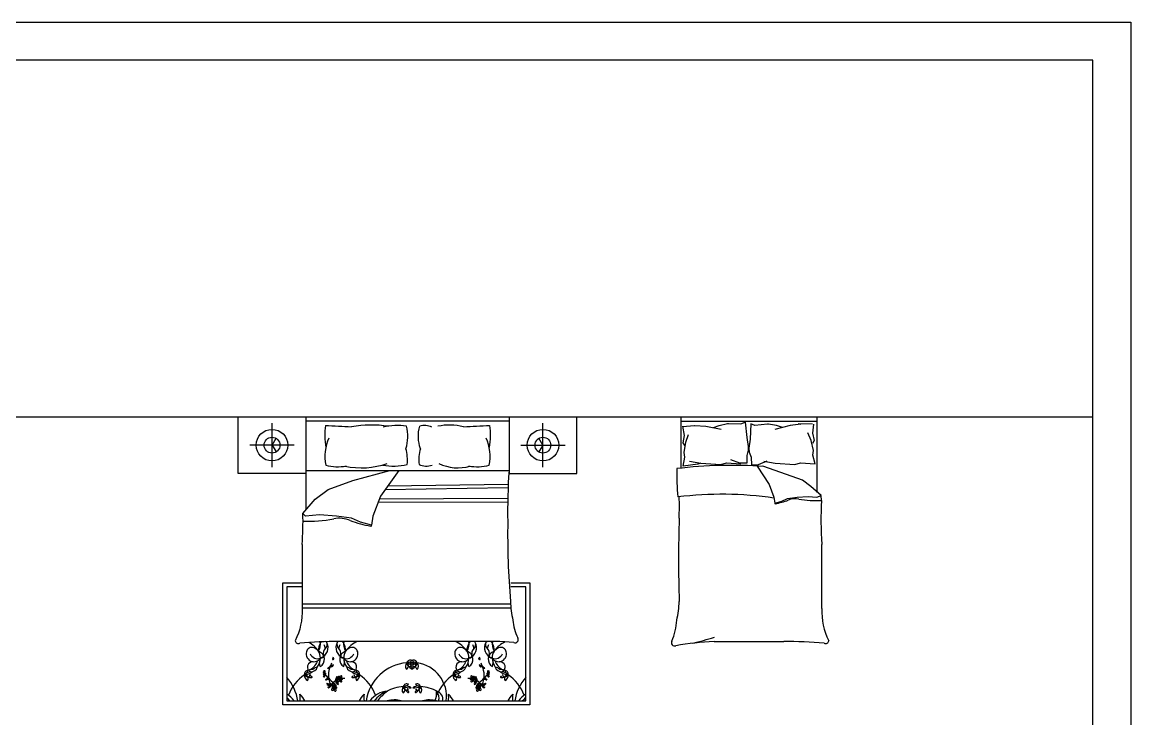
# Model space of a CAD drawing. Header units: inches. Extents: x 8.1 to 50.6, y 12.7 to 37.5.
# Drawn here: x 40.73 to 50.55, y 31.35 to 37.52 of the extents above; entities that cross this region are included whole.
import ezdxf

# ---------------------------------------------------------------- set-up
doc = ezdxf.new("R2010")
doc.units = ezdxf.units.IN
doc.header["$MEASUREMENT"] = 0
for name, color, linetype in [('02', 2, 'Continuous'), ('1', 1, 'Continuous'), ('kadrbm', 4, 'Continuous')]:
    doc.layers.add(name, color=color, linetype=linetype)

# ---------------------------------------------------------------- blocks, each defined once
blk = doc.blocks.new('kadrbm')
at = {"layer": 'kadrbm', "color": 4}
blk.add_lwpolyline([(0, 0), (0, 24.7972), (21, 24.7972), (21, 0), (0, 0)], close=True, dxfattribs=at)
blk.add_lwpolyline([(20.6631, 0.3257), (20.6631, 24.4603), (0.3369, 24.4603), (0.3369, 0.3257), (20.6631, 0.3257)], dxfattribs=at)

msp = doc.modelspace()

# ---------------------------------------------------------------- linework, layer by layer
at = {"layer": '02'}
for p, q in [((43.2407, 34.0249), (43.2407, 33.2015)), ((46.5666, 33.5702), (46.5666, 34.0249)), ((47.7666, 34.0249), (47.7666, 33.3568)), ((42.9407, 33.5789), (42.9407, 33.9709)), ((45.0407, 33.9864), (43.2407, 33.9864)), ((45.3407, 33.5789), (45.3407, 33.9709)), ((46.5666, 33.9864), (47.7666, 33.9864)), ((46.5771, 33.9417), (46.5916, 33.8618)), ((46.5772, 33.9411), (46.6847, 33.9494)), ((46.6847, 33.9494), (46.6873, 33.9489)), ((46.6873, 33.9489), (46.7833, 33.9417)), ((46.7833, 33.9417), (46.9213, 33.9163)), ((46.8523, 33.9308), (46.9031, 33.9489)), ((46.9031, 33.9489), (46.9757, 33.9671)), ((46.9757, 33.9671), (46.9838, 33.9671)), ((46.9838, 33.9671), (47.0954, 33.9635)), ((47.0954, 33.9635), (47.1317, 33.978)), ((47.1317, 33.978), (47.1462, 33.8437)), ((47.1818, 33.9624), (47.1757, 33.8274)), ((47.2189, 33.9501), (47.1818, 33.9624)), ((47.3301, 33.9607), (47.2189, 33.9501)), ((47.3382, 33.9612), (47.3301, 33.9607)), ((47.4118, 33.9476), (47.3382, 33.9612)), ((47.5318, 33.9479), (47.3957, 33.9139)), ((47.4636, 33.9327), (47.4118, 33.9476)), ((47.6271, 33.9611), (47.5318, 33.9479)), ((47.7304, 33.9603), (47.602, 33.9632)), ((47.602, 33.9632), (47.6271, 33.9611)), ((47.7376, 33.9607), (47.7281, 33.8801)), ((46.5916, 33.8618), (46.5807, 33.7965)), ((46.5807, 33.7965), (46.5953, 33.771)), ((46.5916, 33.7093), (46.6061, 33.8001)), ((46.6061, 33.8001), (46.6315, 33.8691)), ((47.1462, 33.8437), (47.1608, 33.7638)), ((47.1757, 33.8274), (47.1662, 33.7468)), ((47.7175, 33.8176), (47.6878, 33.8849)), ((47.7376, 33.7279), (47.7175, 33.8176)), ((47.7281, 33.8801), (47.743, 33.8156)), ((47.743, 33.8156), (47.7301, 33.7893)), ((43.1367, 33.7749), (42.7447, 33.7749)), ((45.1447, 33.7749), (45.5367, 33.7749)), ((46.5989, 33.6694), (46.5916, 33.7093)), ((47.1608, 33.7311), (47.1462, 33.6839)), ((47.1608, 33.7638), (47.1608, 33.7311)), ((47.1662, 33.7468), (47.1682, 33.7142)), ((47.1682, 33.7142), (47.1857, 33.668)), ((47.7329, 33.6876), (47.7376, 33.7279)), ((46.5844, 33.5895), (46.5989, 33.6694)), ((46.7123, 33.6077), (46.5844, 33.5895)), ((46.6396, 33.6325), (46.7408, 33.6158)), ((46.7408, 33.6158), (46.7123, 33.6077)), ((46.7408, 33.6158), (46.9168, 33.605)), ((46.9168, 33.605), (46.966, 33.6189)), ((46.966, 33.6189), (47.0949, 33.6088)), ((47.0845, 33.6166), (47.0056, 33.644)), ((47.1462, 33.6166), (47.0845, 33.6166)), ((47.1462, 33.6839), (47.1462, 33.6166)), ((47.1857, 33.668), (47.1899, 33.6008)), ((47.1899, 33.6008), (47.2514, 33.6046)), ((47.2514, 33.6046), (47.3285, 33.6369)), ((47.297, 33.6325), (47.3982, 33.6158)), ((47.3982, 33.6158), (47.5742, 33.605)), ((47.5742, 33.605), (47.6235, 33.6189)), ((47.6235, 33.6189), (47.7523, 33.6088)), ((47.7523, 33.6088), (47.7329, 33.6876)), ((43.2407, 33.5509), (45.0407, 33.5509)), ((43.6574, 33.4617), (43.9846, 33.5509)), ((44.0649, 33.5509), (43.9005, 33.322)), ((47.2391, 33.5885), (47.3443, 33.4254)), ((47.4999, 33.5148), (47.2905, 33.5885)), ((47.6399, 33.4643), (47.4999, 33.5148)), ((43.4387, 33.3828), (43.6574, 33.4617)), ((45.0327, 33.4262), (43.9646, 33.4113)), ((47.3443, 33.4254), (47.3871, 33.3127)), ((47.7138, 33.4099), (47.6399, 33.4643)), ((47.8068, 33.3283), (47.7138, 33.4099)), ((43.3232, 33.2977), (43.4387, 33.3828)), ((43.9005, 33.322), (43.8336, 33.1459)), ((45.0315, 33.3954), (43.9422, 33.3801)), ((47.3871, 33.3127), (47.3949, 33.2622)), ((47.5077, 33.301), (47.5932, 33.3127)), ((47.5932, 33.3127), (47.6904, 33.3205)), ((47.6904, 33.3205), (47.7682, 33.3127)), ((47.7682, 33.3127), (47.8068, 33.3283)), ((47.8088, 33.2844), (47.8068, 33.3283, 0.0972)), ((43.2139, 33.1702), (43.3232, 33.2977)), ((45.0301, 33.2702), (43.879, 33.2655)), ((45.0299, 33.301), (43.8908, 33.2965)), ((47.3949, 33.2622), (47.4571, 33.2777)), ((47.4571, 33.2777), (47.5077, 33.301)), ((43.2382, 33.1459), (43.2139, 33.1702)), ((43.3597, 33.1581), (43.2382, 33.1459)), ((43.5116, 33.1459), (43.3597, 33.1581)), ((43.6453, 33.1277), (43.5116, 33.1459)), ((43.7243, 33.0913), (43.6453, 33.1277)), ((43.8336, 33.1459), (43.8215, 33.067)), ((43.8215, 33.067), (43.7243, 33.0913)), ((43.0367, 32.5543), (43.2064, 32.5543)), ((43.0367, 31.4736), (43.0367, 32.5543)), ((43.2063, 32.5196), (43.0715, 32.5196)), ((43.0715, 32.5196), (43.0715, 31.5084)), ((45.189, 32.5196), (45.0568, 32.5196)), ((45.0574, 32.5543), (45.2238, 32.5543)), ((45.189, 31.5084), (45.189, 32.5196)), ((45.2238, 32.5543), (45.2238, 31.4736)), ((45.0572, 32.3298), (43.2061, 32.3298)), ((45.0543, 32.3672), (43.2062, 32.3672)), ((44.7497, 32.0351), (43.5317, 32.0351)), ((46.8575, 32.0351), (47.4756, 32.0351)), ((43.3671, 31.8126), (43.3605, 31.8465)), ((43.5768, 31.8126), (43.5834, 31.8465)), ((44.6837, 31.8126), (44.6771, 31.8465)), ((44.8934, 31.8126), (44.9, 31.8465)), ((45.2238, 31.4736), (43.0367, 31.4736)), ((43.0715, 31.5084), (45.189, 31.5084))]:
    msp.add_line(p, q, dxfattribs=at)
for points in [[(43.2407, 33.5249), (42.6407, 33.5249), (42.6407, 34.0249)], [(45.0407, 34.0249), (45.0407, 33.5249), (45.6407, 33.5249), (45.6407, 34.0249)], [(42.9407, 33.7749), (42.9757, 33.8356)], [(45.3407, 33.7749), (45.3057, 33.8356)], [(42.9407, 33.7749), (42.9757, 33.7143)], [(45.3407, 33.7749), (45.3057, 33.7143)]]:
    msp.add_lwpolyline(points, dxfattribs=at)
for points in [[(43.413, 33.9502, 0.074897), (43.4167, 33.7542, -0.472817)], [(44.1267, 33.7433, 0.14099), (44.1327, 33.9432, 0.235245)], [(44.2548, 33.7433, -0.14099), (44.2488, 33.9432, -0.235245)], [(44.8684, 33.9502, -0.074897), (44.8648, 33.7542, 0.472817)], [(43.2076, 32.8955, 0.001242), (43.2061, 32.3263, -0.127202), (43.146, 32.0426)], [(45.0535, 32.3909, 0.056112), (45.0753, 32.2258, 0.095341), (45.1175, 32.0668)]]:
    msp.add_lwpolyline(points, format="xyb", dxfattribs=at)
for centre, radius in [((42.9407, 33.7749), 0.14), ((45.3407, 33.7749), 0.14), ((42.9407, 33.7749), 0.07), ((45.3407, 33.7749), 0.07), ((43.5404, 31.7039), 0.00764), ((44.7201, 31.7039), 0.00764), ((43.4904, 31.6233), 0.00764), ((44.7701, 31.6233), 0.00764)]:
    msp.add_circle(centre, radius, dxfattribs=at)
for centre, radius, start, end in [((45.0666, 62.5003), 28.5979, 266.68521, 267.14978), ((43.8241, 32.8646), 1.088, 82.21958, 99.49698), ((44.0539, 33.4144), 0.5346, 81.52493, 103.95996), ((44.2899, 33.8006), 0.1484, 63.34374, 106.10256), ((44.5123, 33.4252), 0.5274, 76.34271, 101.1841), ((43.2148, 62.5003), 28.5979, 272.85022, 273.31479), ((43.7952, 33.6756), 0.3867, 155.1316, 191.75834), ((44.4862, 33.6756), 0.3867, 348.24166, 24.8684), ((43.773, 33.643), 0.3676, 354.01289, 15.82928), ((44.6084, 33.643), 0.3676, 164.17072, 185.98711), ((43.52, 33.9853), 0.402, 255.10393, 281.03689), ((43.7317, 34.2711), 0.6973, 258.03974, 289.26152), ((44.014, 34.1188), 0.529, 259.86169, 283.62376), ((44.31, 33.7488), 0.159, 245.01826, 288.54073), ((44.5879, 33.9557), 0.3819, 243.87611, 286.17464), ((44.7614, 33.9853), 0.402, 258.96311, 284.89607), ((50.4187, 33.1842), 5.3905, 176.09997, 180.92818), ((48.6177, 33.5203), 2.0918, 178.72178, 185.60397), ((47.0156, 29.4537), 4.1423, 86.08655, 96.78213), ((46.9252, 30.0999), 3.2396, 81.78449, 96.90062), ((42.2783, 33.2422), 4.2714, 358.4762, 1.00819), ((47.3992, 33.2606), 0.00463, 160.24637, 271.13765), ((47.2616, 33.9877), 0.7446, 280.66171, 289.88058), ((47.5777, 33.1444), 0.1563, 78.6608, 113.73842), ((47.7681, 34.1921), 0.9085, 259.87628, 272.56571), ((51.056, 33.1131), 3.2517, 176.97912, 183.83645), ((40.4632, 33.0956), 2.7517, 355.82941, 1.55305), ((43.2652, 34.2326), 1.1322, 267.45188, 281.3392), ((43.5358, 32.883), 0.2442, 66.26158, 101.3392), ((44.0298, 34.2006), 1.1634, 250.11942, 259.33829), ((58.6531, 32.754), 12.1107, 178.22771, 181.71854), ((43.8147, 33.0645), 0.00724, 268.86235, 19.75363), ((52.0598, 32.9882), 7.0317, 179.11454, 184.87351), ((-66.7339, 32.322), 114.5469, 0.002168, 0.286887), ((45.8039, 32.405), 0.7441, 346.06484, 358.91125), ((48.3916, 32.3008), 0.5792, 177.47136, 206.46809), ((45.9354, 32.2603), 0.5916, 337.97508, 356.652), ((43.1736, 32.0445), 0.0277, 183.97998, 297.34124), ((43.4959, 28.9123), 3.123, 89.34325, 95.68869), ((43.1619, 31.8239), 0.2271, 33.66712, 63.29966), ((43.2452, 32.0129), 0.1243, 328.82178, 9.15542), ((43.3991, 32.0019), 0.0361, 120.0293, 142.32497), ((43.3415, 31.9806), 0.0956, 289.28218, 29.1751), ((43.3839, 32.0091), 0.0449, 311.56531, 23.83541), ((43.3991, 32.0019), 0.0361, 44.45169, 63.55801), ((43.6024, 31.9806), 0.0956, 150.8249, 250.71782), ((43.56, 32.0091), 0.0449, 156.16459, 228.43469), ((43.5447, 32.0019), 0.0361, 113.22901, 135.54831), ((43.5447, 32.0019), 0.0361, 37.67503, 66.71436), ((43.6986, 32.0129), 0.1243, 169.71335, 211.17822), ((43.7819, 31.8239), 0.2271, 111.49413, 146.33288), ((44.4786, 31.8239), 0.2271, 33.66712, 68.50587), ((44.5619, 32.0129), 0.1243, 328.82178, 10.28665), ((44.7158, 32.0019), 0.0361, 113.28564, 142.32497), ((44.6581, 31.9806), 0.0956, 289.28218, 29.1751), ((44.7158, 32.0019), 0.0361, 44.45169, 66.71436), ((44.7005, 32.0091), 0.0449, 311.56531, 23.83541), ((44.8416, 29.1173), 2.9192, 85.24024, 91.80351), ((44.919, 31.9806), 0.0956, 150.8249, 250.71782), ((44.8766, 32.0091), 0.0449, 156.16459, 228.43469), ((44.8614, 32.0019), 0.0361, 106.63434, 135.54831), ((44.8614, 32.0019), 0.0361, 37.67503, 72.58143), ((45.0153, 32.0129), 0.1243, 169.24899, 211.17822), ((45.0986, 31.8239), 0.2271, 113.64533, 146.33288), ((45.0947, 32.0516), 0.0273, 246.52186, 33.82642), ((46.5066, 32.0233), 0.0273, 146.17358, 293.47814), ((47.0173, 28.982), 3.0573, 92.99578, 99.40907), ((46.0469, 34.6203), 2.6732, 283.38322, 287.70533), ((47.5126, 28.6947), 3.3406, 84.4998, 90.63509), ((47.8455, 32.0445), 0.0277, 242.65876, 356.02002), ((43.315, 31.9256), 0.0717, 174.94485, 262.88575), ((43.2942, 31.9329), 0.0507, 84.48557, 181.05378), ((43.3431, 31.9528), 0.0696, 201.58187, 291.42215), ((43.2786, 31.8954), 0.0902, 355.29334, 76.921), ((43.4662, 31.959), 0.1157, 145.78505, 184.73037), ((43.3299, 31.8772), 0.0746, 299.90854, 73.1337), ((43.4545, 31.9295), 0.0615, 131.56531, 195.14713), ((43.327, 31.9633), 0.0862, 7.43599, 29.91487), ((43.4894, 31.9295), 0.0615, 344.85287, 48.43469), ((43.6168, 31.9633), 0.0862, 150.08513, 172.56401), ((43.6139, 31.8772), 0.0746, 106.8663, 240.09146), ((43.4776, 31.959), 0.1157, 355.26963, 34.21495), ((43.6652, 31.8954), 0.0902, 103.079, 184.70666), ((43.6007, 31.9528), 0.0696, 248.57785, 338.41813), ((43.6289, 31.9256), 0.0717, 277.11425, 5.05515), ((43.6496, 31.9329), 0.0507, 358.94622, 95.51443), ((44.6316, 31.9256), 0.0717, 174.94485, 262.88575), ((44.6109, 31.9329), 0.0507, 84.48557, 181.05378), ((44.6598, 31.9528), 0.0696, 201.58187, 291.42215), ((44.5953, 31.8954), 0.0902, 355.29334, 76.921), ((44.7829, 31.959), 0.1157, 145.78505, 184.73037), ((44.6466, 31.8772), 0.0746, 299.90854, 73.1337), ((44.7711, 31.9295), 0.0615, 131.56531, 195.14713), ((44.6437, 31.9633), 0.0862, 7.43599, 29.91487), ((44.806, 31.9295), 0.0615, 344.85287, 48.43469), ((44.9335, 31.9633), 0.0862, 150.08513, 172.56401), ((44.9306, 31.8772), 0.0746, 106.8663, 240.09146), ((44.7943, 31.959), 0.1157, 355.26963, 34.21495), ((44.9819, 31.8954), 0.0902, 103.079, 184.70666), ((44.9174, 31.9528), 0.0696, 248.57785, 338.41813), ((44.9455, 31.9256), 0.0717, 277.11425, 5.05515), ((44.9663, 31.9329), 0.0507, 358.94622, 95.51443), ((43.2985, 31.8101), 0.045, 80.26398, 250.86884), ((43.2092, 31.9092), 0.1416, 301.26137, 341.7045), ((43.3025, 31.9416), 0.0871, 272.3591, 324.04014), ((43.2079, 31.8978), 0.161, 326.28828, 356.5076), ((43.4662, 31.959), 0.1157, 212.70113, 216.34448), ((43.3771, 31.9086), 0.0186, 257.30406, 15.14713), ((43.6885, 31.7293), 0.2485, 153.0032, 159.89408), ((43.4837, 31.8127), 0.0158, 87.35788, 140.49441), ((43.4473, 31.8579), 0.0474, 301.16403, 321.56124), ((43.4805, 31.8803), 0.00578, 102.70507, 280.43845), ((43.4087, 31.8662), 0.0846, 324.68979, 333.49364), ((43.4799, 31.8839), 0.0094, 280.43845, 100.41356), ((43.4844, 31.8284), 0, 335.16726, 151.82002), ((43.5667, 31.9086), 0.0186, 164.85287, 282.69594), ((43.4776, 31.959), 0.1157, 323.65552, 327.29887), ((43.6413, 31.9416), 0.0871, 215.95986, 267.6409), ((43.736, 31.8978), 0.161, 183.4924, 213.71172), ((43.7346, 31.9092), 0.1416, 198.2955, 238.73863), ((43.6454, 31.8101), 0.045, 289.13116, 99.73602), ((44.164, 31.4556), 0.3918, 94.46233, 172.25504), ((44.1657, 31.817), 0.0434, 137.78732, 219.11446), ((44.1164, 31.8183), 0.0327, 298.5391, 58.36268), ((44.1656, 31.8449), 0.032, 177.75849, 283.85198), ((44.1647, 31.8371), 0.0325, 63.02737, 163.80375), ((44.1319, 31.9131), 0.0669, 271.45846, 315.37266), ((44.1591, 31.7897), 0.0619, 45.54113, 114.31008), ((44.2155, 32.1077), 0.2741, 252.59304, 267.25817), ((44.2273, 31.8783), 0.0991, 198.91595, 238.01098), ((44.2014, 31.7897), 0.0619, 65.68992, 134.45887), ((44.145, 32.1077), 0.2741, 272.74183, 287.40696), ((44.1958, 31.8371), 0.0325, 16.19625, 116.97263), ((44.2286, 31.9131), 0.0669, 224.62734, 268.54154), ((44.1332, 31.8783), 0.0991, 301.98902, 341.08405), ((44.1949, 31.8449), 0.032, 256.14802, 2.24151), ((44.2441, 31.8183), 0.0327, 121.63732, 241.4609), ((44.1948, 31.817), 0.0434, 320.88554, 42.21268), ((44.1838, 31.5461), 0.3032, 352.86355, 81.81966), ((44.6151, 31.8101), 0.045, 80.26398, 250.86884), ((44.5259, 31.9092), 0.1416, 301.26137, 341.7045), ((44.6192, 31.9416), 0.0871, 272.3591, 324.04014), ((44.5245, 31.8978), 0.161, 326.28828, 356.5076), ((44.7829, 31.959), 0.1157, 212.70113, 216.34448), ((44.6938, 31.9086), 0.0186, 257.30406, 15.14713), ((44.7806, 31.8839), 0.0094, 79.58644, 259.56155), ((44.8132, 31.8579), 0.0474, 218.43876, 238.83597), ((44.7768, 31.8127), 0.0158, 39.50559, 92.64212), ((44.8518, 31.8662), 0.0846, 206.50636, 215.31021), ((44.7761, 31.8284), 0, 28.17998, 204.83274), ((44.78, 31.8803), 0.00578, 259.56155, 77.29493), ((44.572, 31.7293), 0.2485, 20.10592, 26.9968), ((44.8834, 31.9086), 0.0186, 164.85287, 282.69594), ((44.7943, 31.959), 0.1157, 323.65552, 327.29887), ((44.958, 31.9416), 0.0871, 215.95986, 267.6409), ((45.0526, 31.8978), 0.161, 183.4924, 213.71172), ((45.0513, 31.9092), 0.1416, 198.2955, 238.73863), ((44.962, 31.8101), 0.045, 289.13116, 99.73602), ((43.45, 31.4169), 0.3918, 124.38655, 158.59079), ((43.2603, 31.7479), 0.0325, 92.95159, 193.72796), ((43.2712, 31.7309), 0.0434, 167.71153, 249.03868), ((43.1939, 31.7973), 0.0669, 301.38267, 345.29688), ((43.279, 31.704), 0.0619, 75.46535, 144.23429), ((43.1694, 32.0077), 0.2741, 282.51726, 297.18239), ((43.2278, 31.7075), 0.0327, 328.46331, 88.28689), ((43.294, 31.8148), 0.0991, 228.84017, 267.9352), ((43.2572, 31.7551), 0.032, 207.6827, 313.77619), ((43.2892, 31.7613), 0.0276, 63.97555, 143.26805), ((43.2764, 31.735), 0.00424, 313.77619, 249.71835), ((43.2877, 31.8237), 0.0562, 265.96902, 344.3045), ((43.3482, 31.7489), 0.0599, 96.1662, 141.58255), ((43.4029, 31.7611), 0.0127, 101.56373, 142.6358), ((43.3923, 31.7493), 0.00764, 273.27684, 86.72316), ((43.4012, 31.7565), 0.0073, 91.10805, 181.86747), ((43.4163, 31.7519), 0.0232, 203.42757, 227.61037), ((43.4089, 31.7418), 0.0158, 80.3487, 133.65382), ((43.4061, 31.7549), 0.0125, 229.78892, 317.67915), ((43.3926, 31.7711), 0.0184, 288.72627, 352.50315), ((43.392, 31.7284), 0.0178, 355.05304, 68.36176), ((43.406, 31.7254), 0.025, 83.08516, 105.71709), ((43.4051, 31.7702), 0.0059, 345.23556, 144.9248), ((43.2328, 31.5179), 0.2848, 43.15413, 52.0459), ((43.4105, 31.7509), 0.00658, 317.67915, 80.3487), ((43.4474, 31.7909), 0.0158, 101.32561, 154.46214), ((43.4247, 31.8444), 0.0474, 280.25878, 300.65599), ((43.4357, 31.8823), 0.0846, 268.32639, 277.13024), ((43.4332, 31.7977), 0, 90, 266.65277), ((43.6885, 31.7293), 0.2485, 163.58418, 183.82768), ((43.4145, 31.8443), 0.0482, 308.21012, 316.30712), ((43.4441, 31.8126), 0.0144, 278.34322, 4.28685), ((43.4361, 31.8252), 0.0251, 300.65599, 332.63414), ((43.455, 31.8086), 0.00611, 55.76575, 157.44165), ((43.4645, 31.8143), 0.00611, 84.37838, 186.05427), ((43.4588, 31.8388), 0.0251, 269.18588, 301.16403), ((43.4662, 31.8258), 0.0144, 237.53317, 323.47681), ((43.4522, 31.8668), 0.0482, 285.51291, 293.60991), ((43.5532, 31.7248), 0.0059, 345.23556, 144.9248), ((43.5956, 31.7489), 0.0599, 38.41745, 83.8338), ((43.6562, 31.8237), 0.0562, 195.6955, 274.03098), ((43.6546, 31.7613), 0.0276, 36.73195, 116.02445), ((43.6648, 31.704), 0.0619, 35.76571, 104.53465), ((43.7745, 32.0077), 0.2741, 242.81761, 257.48274), ((43.6499, 31.8148), 0.0991, 272.0648, 311.15983), ((43.6867, 31.7551), 0.032, 226.22381, 332.3173), ((43.6679, 31.7366), 0.00255, 290.26671, 226.22708), ((43.716, 31.7075), 0.0327, 91.71311, 211.53669), ((43.6835, 31.7479), 0.0325, 346.27204, 87.04841), ((43.7499, 31.7973), 0.0669, 194.70312, 238.61733), ((43.6726, 31.7309), 0.0434, 290.96132, 12.28847), ((43.4938, 31.4169), 0.3918, 21.40921, 55.61345), ((44.1722, 31.8179), 0.00424, 283.85198, 219.92454), ((44.1774, 31.7984), 0.00487, 238.01098, 71.55918), ((44.1782, 31.8008), 0.00236, 71.55918, 188.01668), ((44.1831, 31.7984), 0.00487, 108.44082, 301.98902), ((44.1823, 31.8008), 0.00236, 351.98332, 108.44082), ((44.1879, 31.8196), 0.00255, 320.19092, 256.02088), ((44.7667, 31.4169), 0.3918, 124.38655, 158.59079), ((44.5879, 31.7309), 0.0434, 167.71153, 249.03868), ((44.577, 31.7479), 0.0325, 92.95159, 193.72796), ((44.5106, 31.7973), 0.0669, 301.38267, 345.29688), ((44.5957, 31.704), 0.0619, 75.46535, 144.23429), ((44.486, 32.0077), 0.2741, 282.51726, 297.18239), ((44.5738, 31.7551), 0.032, 207.6827, 313.77619), ((44.6106, 31.8148), 0.0991, 228.84017, 267.9352), ((44.5445, 31.7075), 0.0327, 328.46331, 88.28689), ((44.6059, 31.7613), 0.0276, 63.97555, 143.26805), ((44.5931, 31.735), 0.00424, 313.77619, 249.71835), ((44.6043, 31.8237), 0.0562, 265.96902, 344.3045), ((44.6649, 31.7489), 0.0599, 96.1662, 141.58255), ((44.7073, 31.7248), 0.0059, 35.0752, 194.76444), ((44.7943, 31.8258), 0.0144, 216.52319, 302.46683), ((44.8017, 31.8388), 0.0251, 238.83597, 270.81412), ((44.8083, 31.8668), 0.0482, 246.39009, 254.48709), ((44.796, 31.8143), 0.00611, 353.94573, 95.62162), ((44.8164, 31.8126), 0.0144, 175.71315, 261.65678), ((44.8055, 31.8086), 0.00611, 22.55835, 124.23425), ((44.8244, 31.8252), 0.0251, 207.36586, 239.34401), ((44.572, 31.7293), 0.2485, 356.17232, 16.41582), ((44.846, 31.8443), 0.0482, 223.69288, 231.78988), ((44.8358, 31.8444), 0.0474, 239.34401, 259.74122), ((44.8248, 31.8823), 0.0846, 262.86976, 271.67361), ((44.8131, 31.7909), 0.0158, 25.53786, 78.67439), ((45.0277, 31.5179), 0.2848, 127.9541, 136.84587), ((44.8273, 31.7977), 0, 273.34723, 90), ((44.85, 31.7509), 0.00658, 99.6513, 222.32085), ((44.8544, 31.7549), 0.0125, 222.32085, 310.21108), ((44.8516, 31.7418), 0.0158, 46.34618, 99.6513), ((44.8554, 31.7702), 0.0059, 35.0752, 194.76444), ((44.8679, 31.7711), 0.0184, 187.49685, 251.27373), ((44.8685, 31.7284), 0.0178, 111.63824, 184.94696), ((44.8545, 31.7254), 0.025, 74.28291, 96.91484), ((44.8593, 31.7565), 0.0073, 358.13253, 88.89195), ((44.8442, 31.7519), 0.0232, 312.38963, 336.57243), ((44.8576, 31.7611), 0.0127, 37.3642, 78.43627), ((44.8682, 31.7493), 0.00764, 93.27684, 266.72316), ((44.9728, 31.8237), 0.0562, 195.6955, 274.03098), ((44.9123, 31.7489), 0.0599, 38.41745, 83.8338), ((44.9713, 31.7613), 0.0276, 36.73195, 116.02445), ((44.9815, 31.704), 0.0619, 35.76571, 104.53465), ((45.0911, 32.0077), 0.2741, 242.81761, 257.48274), ((44.9665, 31.8148), 0.0991, 272.0648, 311.15983), ((45.0033, 31.7551), 0.032, 226.22381, 332.3173), ((44.9846, 31.7366), 0.00255, 290.26671, 226.22708), ((45.0327, 31.7075), 0.0327, 91.71311, 211.53669), ((45.0666, 31.7973), 0.0669, 194.70312, 238.61733), ((45.0002, 31.7479), 0.0325, 346.27204, 87.04841), ((44.9893, 31.7309), 0.0434, 290.96132, 12.28847), ((44.8105, 31.4169), 0.3918, 21.40921, 55.61345), ((42.7798, 31.4556), 0.3918, 7.74496, 41.8856), ((43.2901, 31.7231), 0.00236, 101.4834, 217.94089), ((43.2906, 31.7206), 0.00487, 267.9352, 101.4834), ((43.4027, 31.7351), 0.0126, 217.76209, 259.04026), ((43.4039, 31.7274), 0.00586, 232.47371, 355.05304), ((43.4295, 31.69), 0.0158, 101.32561, 154.46214), ((43.4069, 31.7434), 0.0474, 280.25878, 300.65599), ((43.4178, 31.7814), 0.0846, 268.32639, 277.13024), ((43.4153, 31.6968), 0, 90, 266.65277), ((43.4348, 31.6624), 0.00853, 146.86359, 236.90213), ((43.3966, 31.7433), 0.0482, 308.21012, 316.30712), ((43.5551, 31.8503), 0.2232, 235.1882, 238.88441), ((43.4495, 31.6747), 0.0231, 199.47987, 267.68284), ((43.4262, 31.7117), 0.0144, 278.34322, 4.28685), ((43.4469, 31.666), 0.0199, 212.81548, 277.39917), ((43.4182, 31.7243), 0.0251, 300.65599, 332.63414), ((43.4371, 31.7077), 0.00611, 55.76575, 157.44165), ((43.4353, 31.6527), 0.0231, 266.97007, 338.29129), ((43.3136, 31.8175), 0.2232, 302.6784, 306.37461), ((43.4443, 31.6668), 0.00883, 238.88441, 314.26458), ((43.5647, 31.7231), 0.1246, 184.75602, 209.20408), ((43.744, 31.9883), 0.4099, 222.24124, 232.17444), ((43.4424, 31.647), 0.0199, 280.30568, 17.1958), ((43.4407, 31.6449), 0.00883, 306.37461, 21.75478), ((43.4551, 31.6507), 0.00666, 19.36054, 201.75478), ((43.4552, 31.6557), 0.00666, 311.87034, 134.26458), ((43.5804, 31.5949), 0.1331, 153.78194, 158.29129), ((43.4745, 31.6858), 0.0348, 247.23048, 319.06353), ((43.463, 31.6741), 0.0205, 264.45436, 310.61881), ((43.5647, 31.7231), 0.1246, 214.00334, 222.49171), ((43.478, 31.666), 0.0212, 218.32082, 298.81623), ((43.5775, 31.5576), 0.1494, 120.54402, 139.81798), ((43.482, 31.634), 0.0104, 126.10456, 271.42811), ((43.4808, 31.6368), 0.00749, 353.75256, 131.70535), ((43.4924, 31.6399), 0.0246, 70.00407, 130.61881), ((43.4738, 31.6279), 0.0105, 0.06451, 61.15075), ((43.4763, 31.6368), 0.012, 311.84125, 355.78771), ((43.4765, 31.6699), 0.0253, 297.70426, 344.35163), ((43.501, 31.6352), 0.0127, 101.56373, 176.36503), ((43.4993, 31.6306), 0.0073, 91.10805, 181.86747), ((43.5071, 31.6159), 0.0158, 80.3487, 133.65382), ((43.4908, 31.6451), 0.0184, 288.72627, 352.50315), ((43.5033, 31.6442), 0.0059, 345.23556, 144.9248), ((43.5005, 31.7074), 0.0212, 272.84988, 356.12261), ((43.4819, 31.7152), 0.0348, 304.53686, 16.36991), ((43.4856, 31.6992), 0.0205, 321.76073, 7.92519), ((43.4899, 31.6698), 0.0205, 8.72271, 54.88717), ((43.491, 31.6534), 0.0348, 0.278, 72.11105), ((43.5303, 31.7054), 0.0246, 127.31045, 187.92519), ((43.5066, 31.6662), 0.0212, 20.5253, 88.5375), ((43.5345, 31.6766), 0.0246, 188.72271, 249.33746), ((43.4964, 31.7082), 0.0253, 355.01064, 41.65801), ((43.5243, 31.6895), 0.00757, 148.0499, 225.62681), ((43.5775, 31.5576), 0.1494, 113.05007, 113.84774), ((43.5384, 31.6808), 0.0241, 104.75581, 148.0499), ((43.5248, 31.698), 0.0151, 247.40857, 351.43859), ((43.532, 31.7145), 0.0104, 126.10456, 271.42811), ((43.5308, 31.7173), 0.00749, 353.75256, 131.70535), ((43.5029, 31.6642), 0.0253, 334.9899, 21.63727), ((43.5291, 31.6974), 0.00506, 262.90601, 7.13198), ((43.5238, 31.7084), 0.0105, 0.06451, 61.15075), ((43.5263, 31.7174), 0.012, 311.84125, 355.78771), ((43.5508, 31.6897), 0.0126, 151.21959, 259.04026), ((43.551, 31.7157), 0.0127, 101.56373, 176.36503), ((43.5493, 31.7111), 0.0073, 91.10805, 181.86747), ((43.5644, 31.7065), 0.0232, 203.42757, 227.61037), ((43.5571, 31.6964), 0.0158, 80.3487, 133.65382), ((43.5542, 31.7095), 0.0125, 229.78892, 317.67915), ((43.5407, 31.7257), 0.0184, 288.72627, 352.50315), ((43.5401, 31.683), 0.0178, 355.05304, 68.36176), ((43.5541, 31.68), 0.025, 83.08516, 105.71709), ((43.552, 31.682), 0.00586, 232.47371, 355.05304), ((43.5586, 31.7055), 0.00658, 317.67915, 80.3487), ((43.5775, 31.5576), 0.1494, 87.10709, 94.75853), ((43.6532, 31.7206), 0.00487, 78.5166, 272.0648), ((43.6537, 31.7231), 0.00236, 322.05911, 78.5166), ((44.134, 31.2458), 0.3918, 94.46233, 117.4146), ((44.1357, 31.6072), 0.0434, 137.78732, 219.11446), ((44.0864, 31.6085), 0.0327, 298.5391, 58.36268), ((44.1356, 31.6351), 0.032, 177.75849, 283.85198), ((44.1348, 31.6273), 0.0325, 63.02737, 163.80375), ((44.1019, 31.7032), 0.0669, 271.45846, 315.37266), ((44.1291, 31.5799), 0.0619, 45.54113, 114.31008), ((44.1973, 31.6685), 0.0991, 198.91595, 238.01098), ((44.1856, 31.8979), 0.2741, 252.59304, 267.25817), ((44.2314, 31.5799), 0.0619, 65.68992, 134.45887), ((44.1749, 31.8979), 0.2741, 272.74183, 287.40696), ((44.2257, 31.6273), 0.0325, 16.19625, 116.97263), ((44.2586, 31.7032), 0.0669, 224.62734, 268.54154), ((44.1632, 31.6685), 0.0991, 301.98902, 341.08405), ((44.2249, 31.6351), 0.032, 256.14802, 2.24151), ((44.2741, 31.6085), 0.0327, 121.63732, 241.4609), ((44.2248, 31.6072), 0.0434, 320.88554, 42.21268), ((44.2265, 31.2458), 0.3918, 62.5854, 85.53767), ((44.6068, 31.7231), 0.00236, 101.4834, 217.94089), ((44.6073, 31.7206), 0.00487, 267.9352, 101.4834), ((44.683, 31.5576), 0.1494, 85.24147, 92.89291), ((44.7019, 31.7055), 0.00658, 99.6513, 222.32085), ((44.7063, 31.7095), 0.0125, 222.32085, 310.21108), ((44.7034, 31.6964), 0.0158, 46.34618, 99.6513), ((44.7198, 31.7257), 0.0184, 187.49685, 251.27373), ((44.7204, 31.683), 0.0178, 111.63824, 184.94696), ((44.7085, 31.682), 0.00586, 184.94696, 307.52629), ((44.7064, 31.68), 0.025, 74.28291, 96.91484), ((44.7112, 31.7111), 0.0073, 358.13253, 88.89195), ((44.6961, 31.7065), 0.0232, 312.38963, 336.57243), ((44.7095, 31.7157), 0.0127, 3.63497, 78.43627), ((44.7097, 31.6897), 0.0126, 280.95974, 28.78041), ((44.7357, 31.698), 0.0151, 188.56141, 292.59143), ((44.7297, 31.7173), 0.00749, 48.29465, 186.24744), ((44.7342, 31.7174), 0.012, 184.21229, 228.15875), ((44.7367, 31.7084), 0.0105, 118.84925, 179.93549), ((44.7314, 31.6974), 0.00506, 172.86802, 277.09399), ((44.7285, 31.7145), 0.0104, 268.57189, 53.89544), ((44.7221, 31.6808), 0.0241, 31.9501, 75.24419), ((44.7576, 31.6642), 0.0253, 158.36273, 205.0101), ((44.7539, 31.6662), 0.0212, 91.4625, 159.4747), ((44.7695, 31.6534), 0.0348, 107.88895, 179.722), ((44.726, 31.6766), 0.0246, 290.66254, 351.27729), ((44.7641, 31.7082), 0.0253, 138.34199, 184.98936), ((44.76, 31.7074), 0.0212, 183.87739, 267.15012), ((44.7362, 31.6895), 0.00757, 314.37319, 31.9501), ((44.683, 31.5576), 0.1494, 66.15226, 66.94993), ((44.7786, 31.7152), 0.0348, 163.63009, 235.46314), ((44.7302, 31.7054), 0.0246, 352.07481, 52.68955), ((44.7706, 31.6698), 0.0205, 125.11283, 171.27729), ((44.7534, 31.6159), 0.0158, 46.34618, 99.6513), ((44.7572, 31.6442), 0.0059, 35.0752, 194.76444), ((44.7697, 31.6451), 0.0184, 187.49685, 251.27373), ((44.7749, 31.6992), 0.0205, 172.07481, 218.23927), ((44.683, 31.5576), 0.1494, 40.18202, 59.45598), ((44.7681, 31.6399), 0.0246, 49.38119, 109.99593), ((44.786, 31.6858), 0.0348, 220.93647, 292.76952), ((44.784, 31.6699), 0.0253, 195.64837, 242.29574), ((44.7612, 31.6306), 0.0073, 358.13253, 88.89195), ((44.7595, 31.6352), 0.0127, 3.63497, 78.43627), ((44.5165, 31.9883), 0.4099, 307.82556, 317.75876), ((44.7797, 31.6368), 0.00749, 48.29465, 186.24744), ((44.7842, 31.6368), 0.012, 184.21229, 228.15875), ((44.7825, 31.666), 0.0212, 241.18377, 321.67918), ((44.7867, 31.6279), 0.0105, 118.84925, 179.93549), ((44.7785, 31.634), 0.0104, 268.57189, 53.89544), ((44.7975, 31.6741), 0.0205, 229.38119, 275.54564), ((44.6958, 31.7231), 0.1246, 317.50829, 325.99666), ((44.8181, 31.647), 0.0199, 162.8042, 259.69432), ((44.8053, 31.6557), 0.00666, 45.73542, 228.12966), ((44.8054, 31.6507), 0.00666, 338.24522, 160.63946), ((44.6801, 31.5949), 0.1331, 21.70871, 26.21806), ((44.8252, 31.6527), 0.0231, 201.70871, 273.02993), ((44.6958, 31.7231), 0.1246, 330.79592, 355.24398), ((44.8162, 31.6668), 0.00883, 225.73542, 301.11559), ((44.8198, 31.6449), 0.00883, 158.24522, 233.62539), ((44.8136, 31.666), 0.0199, 262.60083, 327.18452), ((44.811, 31.6747), 0.0231, 272.31716, 340.52013), ((44.9469, 31.8175), 0.2232, 233.62539, 237.3216), ((44.8234, 31.7077), 0.00611, 22.55835, 124.23425), ((44.8343, 31.7117), 0.0144, 175.71315, 261.65678), ((44.8423, 31.7243), 0.0251, 207.36586, 239.34401), ((44.7054, 31.8503), 0.2232, 301.11559, 304.8118), ((44.8639, 31.7433), 0.0482, 223.69288, 231.78988), ((44.8536, 31.7434), 0.0474, 239.34401, 259.74122), ((44.8257, 31.6624), 0.00853, 303.09787, 33.13641), ((44.8427, 31.7814), 0.0846, 262.86976, 271.67361), ((44.831, 31.69), 0.0158, 25.53786, 78.67439), ((44.8452, 31.6968), 0, 273.34723, 90), ((44.8566, 31.7274), 0.00586, 184.94696, 307.52629), ((44.8578, 31.7351), 0.0126, 280.95974, 322.23791), ((44.9699, 31.7206), 0.00487, 78.5166, 272.0648), ((44.9704, 31.7231), 0.00236, 322.05911, 78.5166), ((45.4807, 31.4556), 0.3918, 138.1144, 172.25504), ((42.9763, 31.4032), 0.1909, 33.46172, 60.11157), ((42.9076, 31.3676), 0.2379, 36.30357, 46.48142), ((43.0832, 31.4473), 0.1593, 22.55474, 48.95456), ((42.6469, 31.5329), 0.542, 357.40811, 3.65191), ((43.4412, 31.6345), 0.00853, 214.3538, 304.39233), ((43.4744, 31.609), 0.00757, 148.0499, 225.62681), ((43.4884, 31.6002), 0.0241, 104.75581, 148.0499), ((43.4749, 31.6175), 0.0151, 247.40857, 351.43859), ((43.4791, 31.6169), 0.00506, 262.90601, 7.13198), ((43.5008, 31.6092), 0.0126, 151.21959, 259.04026), ((43.5145, 31.626), 0.0232, 203.42757, 227.61037), ((43.5043, 31.6289), 0.0125, 229.78892, 317.67915), ((43.4902, 31.6025), 0.0178, 355.05304, 68.36176), ((43.5041, 31.5995), 0.025, 83.08516, 105.71709), ((43.502, 31.6014), 0.00586, 232.47371, 355.05304), ((43.5086, 31.625), 0.00658, 317.67915, 80.3487), ((43.8606, 31.4473), 0.1593, 131.04544, 157.44526), ((44.2969, 31.5329), 0.542, 176.34809, 182.59189), ((43.9675, 31.4032), 0.1909, 91.27197, 146.53828), ((44.0362, 31.3676), 0.2379, 107.85038, 143.69643), ((44.1612, 31.3007), 0.3539, 124.01234, 144.05304), ((44.1422, 31.6081), 0.00424, 283.85198, 219.92454), ((44.1474, 31.5886), 0.00487, 238.01098, 71.55918), ((44.1482, 31.5909), 0.00236, 71.55918, 188.01668), ((44.2131, 31.5886), 0.00487, 108.44082, 301.98902), ((44.2123, 31.5909), 0.00236, 351.98332, 108.44082), ((44.2179, 31.6097), 0.00255, 320.19092, 256.02088), ((44.223, 31.5738), 0.1754, 338.11703, 6.61954), ((44.3839, 31.525), 0.0703, 346.38982, 79.07385), ((44.3311, 31.5346), 0.0889, 342.86088, 41.90487), ((43.9636, 31.5329), 0.542, 357.40811, 3.65191), ((44.3999, 31.4473), 0.1593, 22.55474, 48.95456), ((44.7519, 31.625), 0.00658, 99.6513, 222.32085), ((44.7562, 31.6289), 0.0125, 222.32085, 310.21108), ((44.7703, 31.6025), 0.0178, 111.63824, 184.94696), ((44.7585, 31.6014), 0.00586, 184.94696, 307.52629), ((44.7564, 31.5995), 0.025, 74.28291, 96.91484), ((44.746, 31.626), 0.0232, 312.38963, 336.57243), ((44.7597, 31.6092), 0.0126, 280.95974, 28.78041), ((44.7856, 31.6175), 0.0151, 188.56141, 292.59143), ((44.7814, 31.6169), 0.00506, 172.86802, 277.09399), ((44.7721, 31.6002), 0.0241, 31.9501, 75.24419), ((44.7861, 31.609), 0.00757, 314.37319, 31.9501), ((44.8193, 31.6345), 0.00853, 235.60767, 325.6462), ((45.1773, 31.4473), 0.1593, 131.04544, 157.44526), ((45.6136, 31.5329), 0.542, 176.34809, 182.59189), ((45.2842, 31.4032), 0.1909, 119.88843, 146.53828), ((45.3529, 31.3676), 0.2379, 133.51858, 143.69643), ((44.0245, 31.3024), 0.2154, 73.54311, 107.0202), ((44.1098, 31.1914), 0.3185, 94.37872, 95.63574), ((44.2776, 30.9732), 0.5692, 109.72171, 109.90284), ((44.336, 31.3024), 0.2154, 72.9798, 106.45689), ((44.2507, 31.1914), 0.3185, 84.36426, 85.62128), ((44.0829, 30.9732), 0.5692, 70.09716, 70.27829)]:
    msp.add_arc(centre, radius, start, end, dxfattribs=at)
at = {"layer": '1'}
msp.add_line((29.8869, 34.0249), (50.2131, 34.0249), dxfattribs=at)

# ---------------------------------------------------------------- block references
at = {"layer": 'kadrbm'}
msp.add_blockref('kadrbm', (29.55, 12.725), dxfattribs=at)

doc.saveas('drawing.dxf')
